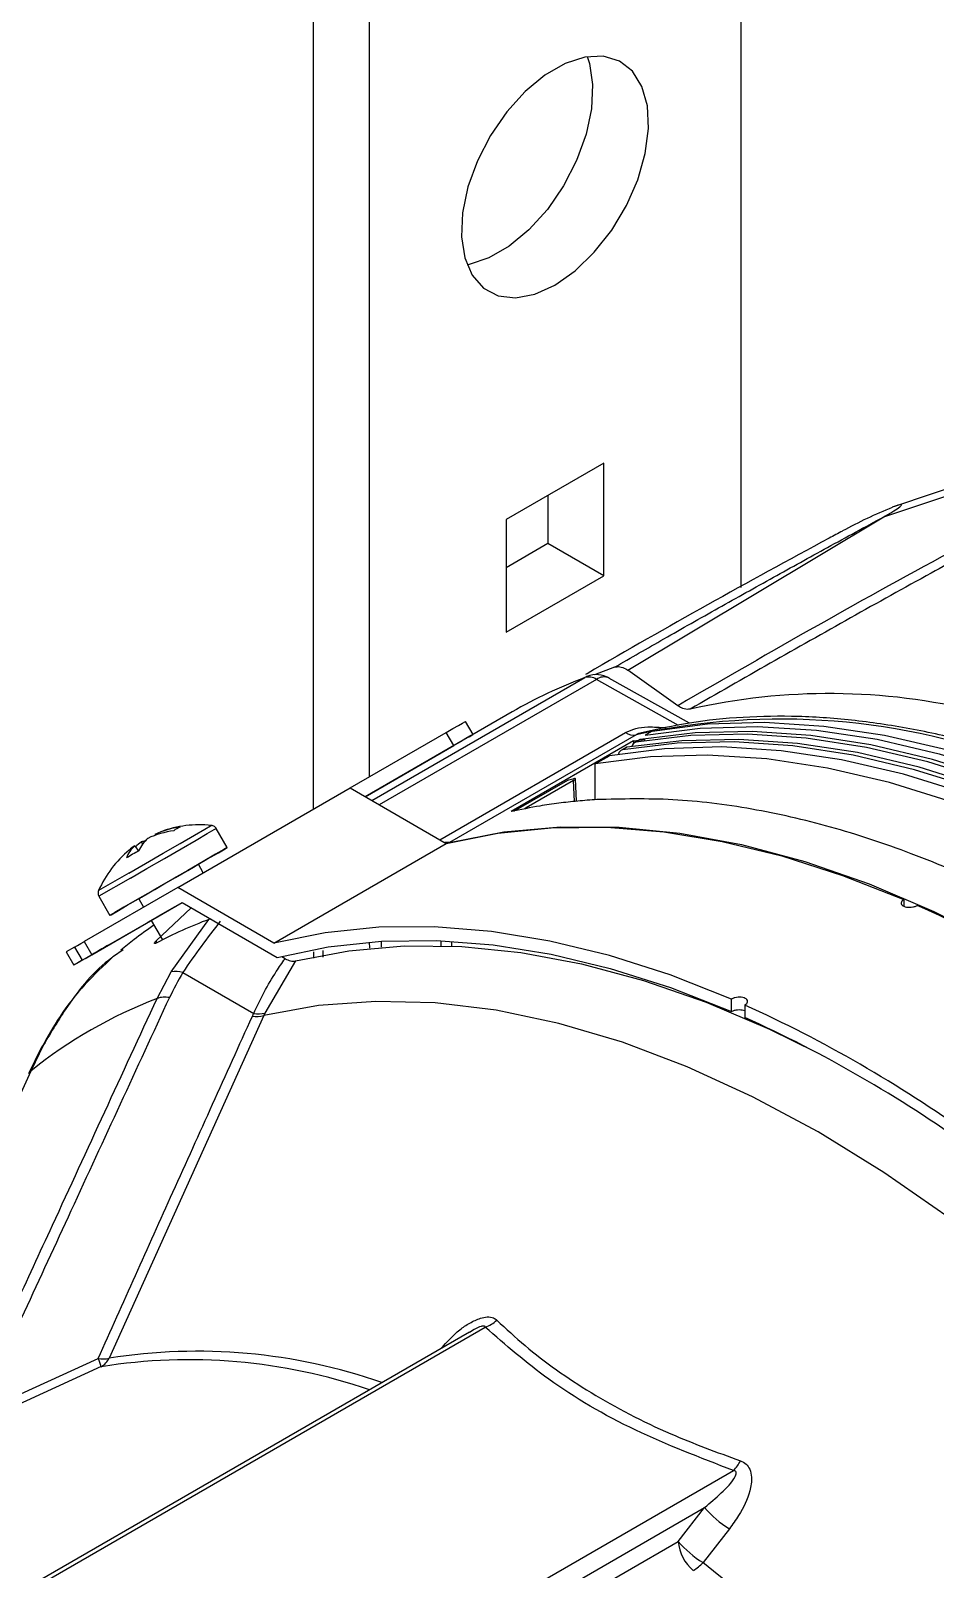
# Model space of a CAD drawing. Extents: x 16.5 to 113.1, y 4.4 to 84.5.
# Drawn here: x 78.538 to 80.689, y 67.518 to 71.175 of the extents above; entities that cross this region are included whole.
import ezdxf

# ---------------------------------------------------------------- set-up
doc = ezdxf.new("R2010")
doc.units = 0
doc.header["$MEASUREMENT"] = 0
doc.layers.add('OBJECT', color=7, linetype='CONTINUOUS')

msp = doc.modelspace()

# ---------------------------------------------------------------- linework, layer by layer
at = {"layer": 'OBJECT'}
for p, q in [((79.2095, 75.0833), (79.2095, 69.3243)), ((79.3425, 75.0066), (79.3425, 69.401)), ((80.2264, 74.3576), (80.2264, 69.8512)), ((79.9004, 70.1469), (79.6685, 70.013)), ((79.9004, 69.8791), (79.9004, 70.1469)), ((80.5662, 70.0197), (80.7805, 70.0914)), ((80.7832, 70.1087), (80.5919, 70.0445)), ((79.7674, 70.0702), (79.7674, 69.9558)), ((79.6685, 70.013), (79.6685, 69.7452)), ((79.9577, 69.6547), (80.5662, 70.0197)), ((79.7674, 69.9558), (79.6685, 69.8987)), ((79.9004, 69.8791), (79.7674, 69.9558)), ((79.6685, 69.7452), (79.9004, 69.8791)), ((79.3488, 69.3452), (79.8551, 69.6375)), ((79.8611, 69.6404), (79.8551, 69.6375)), ((79.9262, 69.6623), (79.8786, 69.6442)), ((80.0763, 69.5706), (79.9577, 69.6547)), ((79.883, 69.633), (79.3666, 69.3349)), ((80.0783, 69.5239), (79.883, 69.633)), ((80.1044, 69.5292), (79.9127, 69.6362)), ((79.6828, 69.5559), (79.3333, 69.3542)), ((79.5895, 69.502), (79.5715, 69.5332)), ((79.2973, 69.375), (79.5257, 69.5068)), ((79.5105, 69.2519), (79.9517, 69.5066)), ((79.5437, 69.4756), (79.5257, 69.5068)), ((79.9773, 69.5014), (79.5335, 69.2452)), ((80.0156, 69.5104), (79.9986, 69.5006)), ((79.3333, 69.3542), (79.5437, 69.4756)), ((79.9712, 69.4869), (79.6801, 69.3188)), ((79.9518, 69.4705), (79.9413, 69.4644)), ((79.9553, 69.4717), (79.9448, 69.4657)), ((79.9712, 69.4869), (79.9986, 69.4904)), ((79.9712, 69.4869), (79.9712, 69.4811)), ((79.9836, 69.4888), (79.9731, 69.4828)), ((79.987, 69.4901), (79.9765, 69.484)), ((79.8799, 69.4321), (79.9139, 69.4517)), ((79.8799, 69.347), (79.8799, 69.4321)), ((79.6862, 69.32), (79.8146, 69.3939)), ((79.8285, 69.393), (79.7158, 69.3281)), ((79.8308, 69.3429), (79.8285, 69.393)), ((79.8355, 69.3434), (79.833, 69.3968)), ((78.8872, 69.1382), (79.2973, 69.375)), ((79.2973, 69.375), (79.5259, 69.243)), ((79.7158, 69.3281), (79.7159, 69.3258)), ((79.005, 69.2332), (78.9788, 69.2785)), ((78.785, 69.2372), (78.7941, 69.2251)), ((78.8042, 69.2422), (78.8014, 69.2466)), ((78.8326, 69.2647), (78.8336, 69.2624)), ((79.1157, 69.0063), (79.5259, 69.243)), ((79.5335, 69.2452), (79.5222, 69.2452)), ((79.5335, 69.2449), (79.5335, 69.2452)), ((78.7712, 69.1726), (78.6992, 69.1311)), ((78.9482, 69.1735), (78.9366, 69.1937)), ((78.8872, 69.1382), (78.6647, 69.0098)), ((78.7747, 69.1607), (78.6999, 69.1175)), ((79.1157, 69.0063), (78.8872, 69.1382)), ((78.6827, 68.9786), (78.8977, 69.1027)), ((78.6999, 69.1175), (78.7261, 69.0722)), ((78.7945, 69.1117), (78.8062, 69.0915)), ((78.836, 69.0117), (78.9191, 69.0904)), ((78.8977, 69.1027), (79.124, 68.9721)), ((80.6142, 69.1098), (80.6142, 69.0937)), ((78.7183, 68.9991), (78.8242, 69.0603)), ((78.8242, 69.0603), (78.851, 69.0139)), ((78.8718, 68.9377), (78.9613, 69.0626)), ((78.9666, 69.063), (78.9613, 69.0626)), ((78.6422, 68.9968), (78.6223, 68.9853)), ((78.6223, 68.9853), (78.6403, 68.9541)), ((78.6422, 68.9968), (78.6602, 68.9656)), ((78.6647, 69.0098), (78.6827, 68.9786)), ((78.6861, 68.9805), (78.6864, 68.9807)), ((78.7183, 68.9991), (78.7183, 68.9991)), ((78.7572, 68.9904), (78.7348, 68.9743)), ((78.836, 69.0117), (78.8358, 69.0061)), ((79.2111, 68.97), (79.2111, 68.9854)), ((79.2321, 68.9885), (79.2321, 68.9729)), ((79.3439, 68.994), (79.3436, 69.0086)), ((79.3718, 68.9964), (79.3715, 69.0105)), ((79.5137, 69.0001), (79.5135, 69.0116)), ((79.5391, 68.9993), (79.5388, 69.0104)), ((79.1674, 68.9639), (79.0948, 68.84)), ((79.1425, 68.9692), (79.1347, 68.9737)), ((78.8381, 68.8745), (78.8718, 68.9377)), ((78.8995, 68.9363), (79.0679, 68.8391)), ((80.2041, 68.8434), (80.2041, 68.873)), ((79.0919, 68.8338), (78.7241, 68.0194)), ((79.0948, 68.84), (79.0919, 68.8338)), ((80.2359, 68.8591), (80.2359, 68.8295)), ((78.5684, 68.7645), (78.5378, 68.7019)), ((78.5629, 68.7574), (78.5325, 68.6951)), ((78.5378, 68.7019), (78.1762, 67.9084)), ((79.581, 68.0814), (76.4747, 66.2882)), ((76.4899, 66.2868), (79.6187, 68.0931)), ((78.4111, 67.8882), (78.6982, 68.0184)), ((78.7055, 67.9993), (78.4208, 67.8696)), ((77.08, 65.9461), (80.2089, 67.7524)), ((77.1005, 65.9096), (80.1401, 67.6643)), ((80.0777, 67.5839), (80.1401, 67.6643)), ((80.199, 67.6138), (80.1364, 67.5336)), ((77.0982, 65.8639), (80.0777, 67.5839))]:
    msp.add_line(p, q, dxfattribs=at)
at = {"layer": 'OBJECT', "flags": 128}
for points in [[(79.7844, 70.5707), (79.8323, 70.6043), (79.8779, 70.6485), (79.9192, 70.701), (79.9542, 70.7594), (79.9812, 70.821), (79.999, 70.883), (80.0068, 70.9424), (80.0042, 70.9964), (79.9913, 71.0426), (79.9688, 71.0787), (79.9376, 71.1031), (79.8993, 71.1146), (79.8555, 71.1127), (79.8085, 71.0975), (79.7603, 71.0697), (79.7133, 71.0306), (79.6696, 70.982), (79.6312, 70.9262), (79.6001, 70.8658), (79.5775, 70.8037), (79.5646, 70.7426), (79.562, 70.6856), (79.5698, 70.6352), (79.5876, 70.5938), (79.6147, 70.5634), (79.6496, 70.5453), (79.6909, 70.5405), (79.7365, 70.5491), (79.7844, 70.5707)], [(79.8607, 71.1136), (79.8661, 71.0974), (79.8739, 71.047), (79.8713, 70.9899), (79.8584, 70.9289), (79.8358, 70.8667), (79.8047, 70.8063), (79.7663, 70.7505), (79.7226, 70.702), (79.6756, 70.6628), (79.6274, 70.635), (79.5804, 70.6198), (79.5752, 70.6189)], [(79.5257, 69.5068), (79.5417, 69.5161), (79.5548, 69.5236), (79.5643, 69.5291), (79.5699, 69.5323), (79.5715, 69.5332)], [(80.0156, 69.5104), (80.1469, 69.5271), (80.283, 69.5311), (80.4235, 69.5222), (80.5678, 69.5006), (80.7152, 69.4663), (80.8651, 69.4195), (80.9568, 69.3852)], [(79.5805, 69.4968), (79.5868, 69.5005), (79.5894, 69.502), (79.5879, 69.5012), (79.5823, 69.4979), (79.5728, 69.4924), (79.5597, 69.4849), (79.5437, 69.4756)], [(82.5735, 67.9848), (82.4429, 68.1512), (82.3076, 68.3106), (82.168, 68.4623), (82.0248, 68.6056), (81.8786, 68.74), (81.7298, 68.8649), (81.5793, 68.9799), (81.4274, 69.0844), (81.275, 69.178), (81.1225, 69.2604), (80.9707, 69.3312), (80.8201, 69.3901), (80.6714, 69.4369), (80.5251, 69.4713), (80.3819, 69.4933), (80.2424, 69.5028), (80.1071, 69.4997), (79.9765, 69.484)], [(82.584, 67.9909), (82.4534, 68.1573), (82.3181, 68.3167), (82.1786, 68.4683), (82.0354, 68.6117), (81.8891, 68.7461), (81.7404, 68.871), (81.5898, 68.986), (81.438, 69.0905), (81.2855, 69.1841), (81.1331, 69.2665), (80.9812, 69.3373), (80.8307, 69.3962), (80.6819, 69.4429), (80.5357, 69.4774), (80.3925, 69.4994), (80.2529, 69.5089), (80.1176, 69.5058), (79.987, 69.4901)], [(79.9986, 69.5006), (80.1299, 69.5173), (80.2661, 69.5213), (80.4066, 69.5124), (80.5508, 69.4908), (80.6982, 69.4565), (80.8481, 69.4097), (80.9603, 69.3672)], [(82.5302, 67.9414), (82.3989, 68.1097), (82.2627, 68.2709), (82.1222, 68.4242), (81.978, 68.5692), (81.8306, 68.705), (81.6807, 68.8313), (81.5288, 68.9474), (81.3758, 69.053), (81.222, 69.1474), (81.0683, 69.2305), (80.9152, 69.3017), (80.7634, 69.3608), (80.6135, 69.4076), (80.4661, 69.4419), (80.3219, 69.4635), (80.1814, 69.4724), (80.0452, 69.4684), (79.9139, 69.4517)], [(82.5417, 67.9665), (82.4112, 68.1329), (82.2758, 68.2923), (82.1363, 68.4439), (81.9931, 68.5872), (81.8468, 68.7217), (81.6981, 68.8466), (81.5475, 68.9615), (81.3957, 69.0661), (81.2432, 69.1597), (81.0908, 69.2421), (80.939, 69.3129), (80.7884, 69.3718), (80.6397, 69.4185), (80.4934, 69.453), (80.3502, 69.475), (80.2107, 69.4845), (80.0753, 69.4813), (79.9448, 69.4657)], [(79.9518, 69.4705), (79.9532, 69.4712), (79.9553, 69.4717)], [(82.5523, 67.9726), (82.4217, 68.139), (82.2864, 68.2984), (82.1468, 68.45), (82.0036, 68.5933), (81.8574, 68.7277), (81.7086, 68.8527), (81.558, 68.9676), (81.4062, 69.0721), (81.2538, 69.1658), (81.1013, 69.2481), (80.9495, 69.3189), (80.7989, 69.3778), (80.6502, 69.4246), (80.5039, 69.4591), (80.3607, 69.4811), (80.2212, 69.4906), (80.0859, 69.4874), (79.9553, 69.4717)], [(79.9836, 69.4888), (79.9849, 69.4895), (79.987, 69.4901)], [(82.4962, 67.9218), (82.3649, 68.0901), (82.2288, 68.2513), (82.0883, 68.4046), (81.944, 68.5496), (81.7966, 68.6854), (81.6467, 68.8117), (81.4949, 68.9279), (81.3418, 69.0334), (81.1881, 69.1278), (81.0344, 69.2109), (80.8813, 69.2821), (80.7294, 69.3412), (80.5795, 69.3881), (80.4322, 69.4223), (80.2879, 69.4439), (80.1474, 69.4528), (80.0112, 69.4488), (79.8799, 69.4321)], [(78.7712, 69.1726), (78.8109, 69.1956), (78.8529, 69.2198), (78.8929, 69.2429), (78.9271, 69.2627), (78.9521, 69.2771), (78.9655, 69.2849), (78.9674, 69.2859)], [(78.7747, 69.1607), (78.814, 69.1834), (78.8556, 69.2074), (78.8957, 69.2305), (78.9308, 69.2508), (78.9577, 69.2664), (78.9742, 69.2759), (78.9788, 69.2785)], [(79.5259, 69.243), (79.6483, 69.2677), (79.7757, 69.2805), (79.9075, 69.2815), (80.0432, 69.2706), (80.1823, 69.2478), (80.3241, 69.2134), (80.4683, 69.1673), (80.6142, 69.1098)], [(79.5335, 69.2452), (79.6629, 69.2705), (79.7976, 69.2826), (79.9372, 69.2817), (80.0809, 69.2675), (80.2283, 69.2403), (80.3786, 69.2001), (80.5313, 69.147), (80.6856, 69.0814), (80.8409, 69.0035), (80.9965, 68.9137), (81.1518, 68.8123), (81.3061, 68.6997), (81.4588, 68.5765), (81.6091, 68.4431), (81.7565, 68.3002), (81.9003, 68.1484), (82.0398, 67.9883), (82.1746, 67.8205), (82.3039, 67.6459)], [(78.8009, 69.1154), (78.8402, 69.1381), (78.8817, 69.1621), (78.9218, 69.1852), (78.9569, 69.2055), (78.9839, 69.2211), (79.0004, 69.2306), (79.0049, 69.2331), (78.997, 69.2286), (78.9774, 69.2173), (78.9479, 69.2002), (78.911, 69.179), (78.8776, 69.1597)], [(78.8326, 69.1337), (78.8592, 69.1491), (78.8868, 69.165), (78.9111, 69.179), (78.9285, 69.189), (78.9363, 69.1936), (78.9366, 69.1937)], [(78.8535, 69.1457), (78.8289, 69.1315), (78.7909, 69.1096), (78.7595, 69.0915), (78.7375, 69.0788), (78.7269, 69.0727), (78.7287, 69.0737), (78.7425, 69.0817), (78.7674, 69.096), (78.8009, 69.1154)], [(78.7945, 69.1117), (78.7978, 69.1136), (78.811, 69.1213), (78.8326, 69.1337)], [(78.8242, 69.0603), (78.8154, 69.0552), (78.8163, 69.0557), (78.8291, 69.0631), (78.8521, 69.0763), (78.8815, 69.0934), (78.8977, 69.1027)], [(80.2041, 68.873), (80.0582, 68.9305), (79.914, 68.9766), (79.7721, 69.0111), (79.6331, 69.0338), (79.4974, 69.0447), (79.3656, 69.0437), (79.2382, 69.0309), (79.1157, 69.0063)], [(78.6602, 68.9656), (78.6497, 68.9595), (78.643, 68.9557), (78.6404, 68.9541), (78.6419, 68.955), (78.6475, 68.9583), (78.657, 68.9637), (78.6701, 68.9713), (78.6861, 68.9805)], [(78.6422, 68.9968), (78.6492, 69.0008), (78.6568, 69.0052), (78.6639, 69.0093), (78.6647, 69.0098)], [(78.6602, 68.9656), (78.6672, 68.9696), (78.6748, 68.974), (78.6819, 68.9781), (78.6874, 68.9813), (78.6905, 68.9831), (78.6907, 68.9832), (78.6879, 68.9816), (78.6827, 68.9786)], [(78.7183, 68.9991), (78.7214, 69.0009), (78.7216, 69.001), (78.7188, 68.9994), (78.7136, 68.9964), (78.7067, 68.9924), (78.6991, 68.988), (78.692, 68.9839), (78.6864, 68.9807)], [(79.124, 68.9721), (79.2454, 68.9972), (79.3717, 69.0105), (79.5025, 69.012), (79.6371, 69.0017), (79.7751, 68.9796), (79.916, 68.9457), (80.0592, 68.9003), (80.2041, 68.8434)], [(79.1674, 68.9639), (79.2941, 68.9881), (79.4261, 68.9995), (79.5627, 68.9982), (79.7034, 68.984), (79.8475, 68.9571), (79.9946, 68.9175), (80.1439, 68.8655), (80.2948, 68.8013), (80.4058, 68.7467)], [(81.7286, 67.3116), (81.5982, 67.4861), (81.4622, 67.6532), (81.3212, 67.8121), (81.176, 67.9623), (81.0272, 68.1029), (80.8755, 68.2332), (80.7217, 68.3528), (80.5663, 68.4609), (80.4103, 68.5572), (80.2542, 68.6411), (80.0989, 68.7123), (79.945, 68.7704), (79.7933, 68.8152), (79.6445, 68.8464), (79.4993, 68.8639), (79.3584, 68.8676), (79.2224, 68.8576), (79.0919, 68.8338)]]:
    msp.add_lwpolyline(points, dxfattribs=at)
at = {"layer": 'OBJECT'}
for centre, radius, start, end in [((81.0288, 68.9579), 1.171, 112.1976, 118.61), ((80.2718, 68.535), 1.1786, 110.7058, 119.984), ((79.8643, 69.6055), 0.0333, 55.7057, 105.9846), ((79.8831, 69.5824), 0.062, 60.8403, 110.733), ((79.9012, 69.6084), 0.0306, 67.5028, 126.4783), ((80.4361, 68.1065), 1.4929, 76.2634, 102.7844), ((80.3217, 67.9308), 1.6079, 68.6106, 102.3673), ((79.9711, 69.5359), 0.0351, 236.5794, 280.1824), ((79.9476, 69.4538), 0.0122, 103.5818, 172.4129), ((79.9794, 69.4721), 0.0122, 103.5818, 172.4129), ((78.9076, 69.0587), 0.2167, 97.8816, 114.9159), ((78.9192, 69.0789), 0.2049, 97.2915, 114.9772), ((78.9392, 69.0251), 0.2624, 83.8332, 110.4435), ((78.9195, 69.2188), 0.0686, 112.6102, 127.376), ((78.8278, 69.1873), 0.0657, 130.6032, 161.1244), ((78.9032, 69.0686), 0.2059, 125.0318, 129.5276), ((78.9227, 69.0733), 0.2115, 124.9942, 130.0725), ((78.8673, 69.1959), 0.0783, 130.6847, 157.8268), ((78.824, 69.1863), 0.0644, 102.6513, 110.5185), ((78.9392, 69.0251), 0.2624, 129.5425, 156.1668), ((78.9051, 69.0007), 0.2503, 116.1402, 123.8634), ((79.3413, 66.2193), 3.1586, 54.4029, 65.6025), ((79.3758, 67.9733), 1.1655, 110.8312, 117.5803), ((78.8833, 68.8883), 0.0507, 71.3658, 103.0279), ((79.2414, 67.8254), 1.124, 111.026, 128.7498), ((78.8565, 68.8227), 0.055, 78.409, 109.5284), ((79.0756, 68.8905), 0.0591, 259.5069, 286.0441), ((79.0794, 68.8965), 0.0586, 258.6856, 285.2403), ((78.9312, 65.9825), 3.1586, 54.4029, 65.6025), ((78.9483, 65.9825), 3.1246, 54.3418, 65.6636), ((78.5835, 68.7467), 0.0233, 130.2603, 152.228), ((79.5918, 68.1679), 0.0796, 289.7746, 313.0537), ((78.9332, 66.7028), 1.3331, 70.7388, 99.0218), ((78.7088, 68.0783), 0.0608, 259.8731, 284.5897), ((78.4222, 67.9021), 0.2995, 18.9259, 22.8524), ((78.6804, 68.0412), 0.0489, 300.8849, 333.54), ((78.9138, 66.6902), 1.3255, 71.0911, 99.0417), ((80.1446, 67.8156), 0.0902, 315.478, 333.5372), ((80.3211, 67.8158), 0.236, 219.9363, 238.8522), ((80.175, 67.5905), 0.0976, 183.8769, 230.8413), ((80.2587, 67.7356), 0.2362, 219.9613, 238.8164), ((80.0598, 67.6043), 0.1043, 300.9304, 317.2683), ((77.6409, 64.441), 3.9738, 36.3743, 51.099)]:
    msp.add_arc(centre, radius, start, end, dxfattribs=at)
for points, knots in [([(80.5662, 70.0197), (80.5689, 70.0212), (80.5759, 70.0251), (80.5893, 70.0329), (80.6038, 70.0422), (80.6101, 70.0485), (80.6053, 70.0493), (80.5929, 70.0446), (80.5864, 70.0422)], [0, 0, 0, 0, 0.061294, 0.157978, 0.353025, 0.568965, 0.775601, 1, 1, 1, 1]), ([(79.9262, 69.6623), (79.9653, 69.6847), (80.0468, 69.7316), (80.1729, 69.8029), (80.3027, 69.8753), (80.4338, 69.9477), (80.5216, 69.9954), (80.5662, 70.0197)], [0, 0, 0, 0, 0.187145, 0.391348, 0.595125, 0.793954, 1, 1, 1, 1]), ([(80.4684, 69.9858), (80.4578, 69.9801), (80.2533, 69.8708), (80.0493, 69.7569), (79.8581, 69.6452), (79.8568, 69.6445)], [0, 0, 0, 0, 0.051429, 0.993651, 1, 1, 1, 1]), ([(80.7592, 69.9536), (80.7548, 69.9513), (80.5242, 69.829), (80.2981, 69.6986), (80.0763, 69.5706)], [0, 0, 0, 0, 0.018764, 1, 1, 1, 1]), ([(80.7551, 69.9275), (80.7297, 69.9136), (80.6401, 69.8647), (80.4871, 69.7794), (80.296, 69.6717), (80.1692, 69.5988), (80.1058, 69.5624)], [0, 0, 0, 0, 0.116647, 0.411099, 0.705549, 1, 1, 1, 1]), ([(79.9262, 69.6623), (79.9302, 69.663), (79.9382, 69.6645), (79.9497, 69.6601), (79.9561, 69.6558), (79.9577, 69.6547)], [0, 0, 0, 0, 0.425023, 0.850044, 1, 1, 1, 1]), ([(80.1058, 69.5624), (80.1034, 69.5621), (80.0971, 69.5611), (80.0868, 69.5639), (80.0792, 69.5688), (80.0763, 69.5706)], [0, 0, 0, 0, 0.263884, 0.723096, 1, 1, 1, 1]), ([(80.8254, 69.4668), (80.8095, 69.4719), (80.7459, 69.4919), (80.6365, 69.5155), (80.498, 69.5372), (80.3628, 69.5467), (80.2313, 69.5446), (80.1067, 69.532), (80.0283, 69.5146), (79.9905, 69.5063)], [0, 0, 0, 0, 0.053516, 0.213812, 0.373923, 0.533762, 0.693241, 0.852279, 1, 1, 1, 1]), ([(79.9517, 69.5066), (79.9596, 69.5102), (79.9753, 69.5172), (80.0099, 69.5214), (80.0341, 69.5192), (80.0485, 69.5179)], [0, 0, 0, 0, 0.288583, 0.575019, 1, 1, 1, 1]), ([(79.9906, 69.5062), (79.9887, 69.5058), (79.9843, 69.5047), (79.9799, 69.5028), (79.9777, 69.5016), (79.9773, 69.5014)], [0, 0, 0, 0, 0.387155, 0.897633, 1, 1, 1, 1]), ([(79.8146, 69.3939), (79.8166, 69.3943), (79.8208, 69.3953), (79.8255, 69.3963), (79.8282, 69.3969), (79.8287, 69.397)], [0, 0, 0, 0, 0.44189, 0.883774, 1, 1, 1, 1]), ([(79.8285, 69.393), (79.8295, 69.3936), (79.8315, 69.3948), (79.8329, 69.3962), (79.8332, 69.3971), (79.8321, 69.3976), (79.8299, 69.3972), (79.8287, 69.397)], [0, 0, 0, 0, 0.172261, 0.344036, 0.527768, 0.740235, 1, 1, 1, 1]), ([(79.8841, 69.3473), (79.8689, 69.3462), (79.8383, 69.3441), (79.7932, 69.3389), (79.7401, 69.3312), (79.7029, 69.3235), (79.6801, 69.3188)], [0, 0, 0, 0, 0.218765, 0.43753, 0.656295, 1, 1, 1, 1]), ([(82.1822, 68.0207), (82.1238, 68.0896), (82.0071, 68.2273), (81.8214, 68.4192), (81.6287, 68.5985), (81.4317, 68.7609), (81.2337, 68.9041), (81.0343, 69.0291), (80.8329, 69.1356), (80.6335, 69.2213), (80.4392, 69.2854), (80.2496, 69.3283), (80.0632, 69.3517), (79.9438, 69.3487), (79.8841, 69.3473)], [0, 0, 0, 0, 0.082347, 0.164694, 0.249433, 0.334172, 0.416519, 0.498866, 0.583605, 0.668344, 0.750089, 0.831834, 0.915917, 1, 1, 1, 1]), ([(79.7116, 69.3249), (79.7118, 69.3252), (79.7122, 69.3259), (79.714, 69.3271), (79.7155, 69.328), (79.7158, 69.3281)], [0, 0, 0, 0, 0.353044, 0.868725, 1, 1, 1, 1]), ([(78.9788, 69.2783), (78.9787, 69.2786), (78.9779, 69.2806), (78.9751, 69.2831), (78.9712, 69.2852), (78.9682, 69.286), (78.9667, 69.286), (78.9663, 69.286)], [0, 0, 0, 0, 0.056991, 0.410931, 0.69044, 0.924574, 1, 1, 1, 1]), ([(78.6994, 69.1314), (78.6993, 69.1313), (78.6984, 69.1298), (78.6978, 69.1263), (78.698, 69.1215), (78.6994, 69.1188), (78.7001, 69.1176)], [0, 0, 0, 0, 0.036254, 0.363065, 0.721384, 1, 1, 1, 1]), ([(80.6142, 69.1098), (80.6131, 69.1091), (80.6103, 69.1072), (80.6078, 69.1038), (80.6073, 69.0999), (80.6095, 69.0964), (80.614, 69.0935), (80.6203, 69.0917), (80.6278, 69.0911), (80.6355, 69.0919), (80.6418, 69.0936), (80.6448, 69.0952), (80.646, 69.0959)], [0, 0, 0, 0, 0.073627, 0.179766, 0.286276, 0.393535, 0.501562, 0.610022, 0.718406, 0.826275, 0.933445, 1, 1, 1, 1]), ([(78.9884, 69.0581), (78.9577, 69.0184), (78.927, 68.9787), (78.8995, 68.9363), (78.8995, 68.9363)], [0, 0, 0, 0, 0.999985, 1, 1, 1, 1]), ([(78.8308, 69.0489), (78.8148, 69.0377), (78.7879, 69.0188), (78.7624, 68.998), (78.752, 68.9896)], [0, 0, 0, 0, 0.593091, 1, 1, 1, 1]), ([(78.8362, 69.0063), (78.835, 69.0057), (78.833, 69.0048), (78.8317, 69.005), (78.8317, 69.0061), (78.8327, 69.008), (78.8344, 69.01), (78.8356, 69.0113), (78.836, 69.0117)], [0, 0, 0, 0, 0.290844, 0.479311, 0.632244, 0.786172, 0.918668, 1, 1, 1, 1]), ([(78.734, 68.974), (78.7112, 68.9527), (78.6648, 68.9091), (78.6074, 68.836), (78.5775, 68.7826), (78.5633, 68.7573)], [0, 0, 0, 0, 0.336515, 0.686181, 1, 1, 1, 1]), ([(78.7348, 68.9743), (78.7333, 68.9732), (78.689, 68.9415), (78.6315, 68.8703), (78.5867, 68.7951), (78.5684, 68.7645)], [0, 0, 0, 0, 0.02043, 0.600879, 1, 1, 1, 1]), ([(79.0679, 68.8391), (79.0679, 68.8391), (79.0835, 68.8728), (79.1073, 68.9187), (79.1355, 68.9591), (79.1425, 68.9692)], [0, 0, 0, 0, 0.000013, 0.751245, 1, 1, 1, 1]), ([(79.1425, 68.9692), (79.1469, 68.967), (79.1558, 68.9627), (79.1635, 68.9635), (79.1674, 68.9639)], [0, 0, 0, 0, 0.493543, 1, 1, 1, 1]), ([(78.8995, 68.9363), (78.8995, 68.9363), (78.888, 68.9164), (78.8778, 68.8965), (78.8675, 68.8765)], [0, 0, 0, 0, 0.00003, 1, 1, 1, 1]), ([(78.3697, 67.8593), (78.3827, 67.8875), (78.456, 68.0463), (78.6123, 68.3849), (78.7553, 68.6949), (78.8381, 68.8745)], [0, 0, 0, 0, 0.083458, 0.469005, 1, 1, 1, 1]), ([(78.8675, 68.8765), (78.7895, 68.7075), (78.6375, 68.3782), (78.4852, 68.0486), (78.4111, 67.8882)], [0, 0, 0, 0, 0.513344, 1, 1, 1, 1]), ([(80.2359, 68.8591), (80.2375, 68.8602), (80.2407, 68.8624), (80.2428, 68.8664), (80.2424, 68.8702), (80.2394, 68.8737), (80.2343, 68.8762), (80.2275, 68.8776), (80.2199, 68.8777), (80.2123, 68.8765), (80.2071, 68.8747), (80.2047, 68.8734), (80.2041, 68.873)], [0, 0, 0, 0, 0.106474, 0.21294, 0.319697, 0.427106, 0.535184, 0.643667, 0.752079, 0.859926, 0.96696, 1, 1, 1, 1]), ([(78.6982, 68.0184), (78.7574, 68.1504), (78.8793, 68.4219), (79.0019, 68.6931), (79.0648, 68.8325)], [0, 0, 0, 0, 0.48595, 1, 1, 1, 1]), ([(79.0648, 68.8325), (79.0658, 68.8347), (79.0668, 68.8369), (79.0679, 68.8391), (79.0679, 68.8391)], [0, 0, 0, 0, 0.999721, 1, 1, 1, 1]), ([(80.2041, 68.8434), (80.2054, 68.8441), (80.2086, 68.8457), (80.215, 68.8475), (80.2226, 68.8482), (80.2301, 68.8477), (80.234, 68.8464), (80.2359, 68.8457)], [0, 0, 0, 0, 0.1471509, 0.359253, 0.5721137, 0.7865067, 1, 1, 1, 1]), ([(79.5132, 68.0423), (79.5274, 68.0581), (79.5479, 68.081), (79.5815, 68.1035), (79.6039, 68.1143), (79.6237, 68.1183), (79.6376, 68.1165), (79.6437, 68.1117), (79.6461, 68.1098)], [0, 0, 0, 0, 0.371347, 0.538299, 0.706131, 0.814705, 0.924235, 1, 1, 1, 1]), ([(79.6461, 68.1098), (79.668, 68.0894), (79.7337, 68.0283), (79.8671, 67.9344), (80.0413, 67.8429), (80.1692, 67.796), (80.2253, 67.7754)], [0, 0, 0, 0, 0.149978, 0.450605, 0.7586588, 1, 1, 1, 1]), ([(79.6187, 68.0931), (79.6186, 68.0936), (79.6183, 68.0944), (79.617, 68.0953), (79.6152, 68.0958), (79.6123, 68.0957), (79.6054, 68.094), (79.5942, 68.0892), (79.5861, 68.0837), (79.5815, 68.0806)], [0, 0, 0, 0, 0.057992, 0.102622, 0.147368, 0.204283, 0.303272, 0.609437, 1, 1, 1, 1]), ([(80.2089, 67.7524), (80.1294, 67.7829), (79.9682, 67.8447), (79.7692, 67.9614), (79.667, 68.0509), (79.6187, 68.0931)], [0, 0, 0, 0, 0.339274, 0.688484, 1, 1, 1, 1]), ([(80.2253, 67.7754), (80.2301, 67.7732), (80.2397, 67.7687), (80.249, 67.7545), (80.2534, 67.7326), (80.2472, 67.6942), (80.2272, 67.6524), (80.2066, 67.6242), (80.199, 67.6138)], [0, 0, 0, 0, 0.0872967, 0.1745381, 0.2847023, 0.4644366, 0.8023505, 1, 1, 1, 1]), ([(80.1401, 67.6643), (80.1535, 67.6757), (80.1803, 67.6985), (80.2065, 67.7248), (80.2145, 67.7422), (80.2154, 67.7459), (80.215, 67.7488), (80.214, 67.7506), (80.2121, 67.7518), (80.2103, 67.7522), (80.2092, 67.7523), (80.2089, 67.7524)], [0, 0, 0, 0, 0.41911, 0.839951, 0.880199, 0.924728, 0.942601, 0.960653, 0.976828, 0.994027, 1, 1, 1, 1])]:
    msp.add_open_spline(points, degree=3, knots=knots, dxfattribs=at)

doc.saveas('drawing.dxf')
